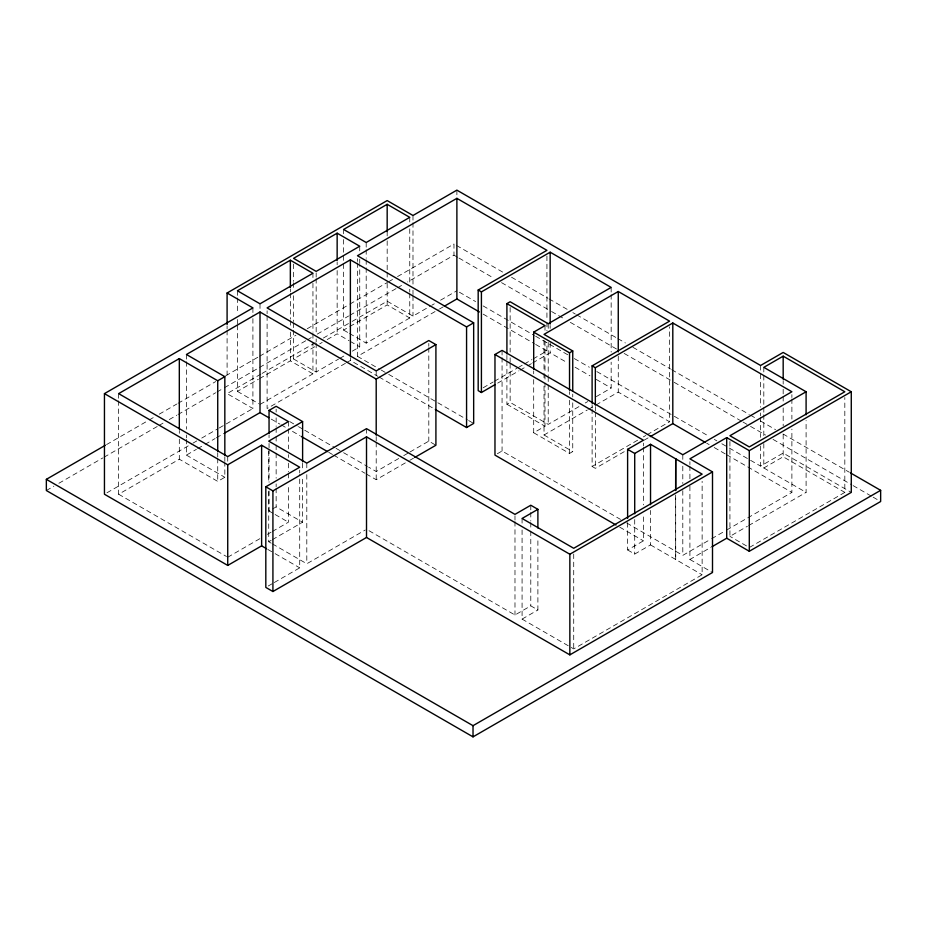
<?xml version="1.0" encoding="UTF-8"?>
<svg xmlns="http://www.w3.org/2000/svg" width="927" height="927" viewBox="0 0 927 927"><rect width="100%" height="100%" fill="white"/><g stroke="black" fill="none" stroke-linecap="round" stroke-linejoin="round"><path stroke-width="0.7" stroke-dasharray="4.63 3.48" d="M106.559 444.578L147.949 420.684M149.201 419.966L154.218 417.069M159.235 414.172L176.79 404.033M178.042 403.303L215.678 381.576M225.701 375.794L258.32 356.965M259.572 356.235L295.945 335.238M307.231 328.726L348.622 304.821M349.873 304.102L387.509 282.376M388.761 281.646L392.527 279.479M397.532 276.582L453.975 243.998L453.975 255.18L407.567 281.97M46.35 490.522L53.87 486.177M58.888 483.28L102.793 457.938M104.044 457.208L157.972 426.072M159.235 425.342L162.99 423.175M169.27 419.56L176.79 415.215M178.042 414.485L215.678 392.758M216.93 392.04L223.198 388.413M224.45 387.695L258.32 368.146M259.572 367.416L305.98 340.626M307.231 339.896L312.248 336.999M317.266 334.102L348.622 316.003M349.873 315.284L396.281 288.482M397.532 287.764L402.55 284.867M260.858 374.126L227.092 393.627L252.909 408.529L252.909 315.099M262.109 373.407L315.887 342.364M323.384 338.031L350.904 322.144M352.156 321.414L387.173 301.205L412.99 316.107L430.545 305.968M237.416 325.261L237.416 391.391L258.343 379.305M259.572 378.598L290.348 360.835L312.944 373.871L312.944 342.248M293.569 330.221L293.569 358.969L314.74 346.744M319.711 343.871L322.202 342.434M327.185 339.56L337.15 333.813L349.039 340.672M343.604 263.963L343.604 330.082L348.575 327.208M349.827 326.489L387.173 304.925L409.757 317.973L409.757 293.535M106.941 492.805L191.773 443.824M193.025 443.106L196.767 440.939M201.762 438.065L217.972 428.703M219.224 427.984L252.909 408.529M260.012 404.427L312.944 373.871M293.569 358.969L316.165 372.005L338.575 359.073M339.815 358.355L344.798 355.481M352.272 351.171L359.734 346.849L359.734 264.913M349.549 333.511L366.188 343.129L409.757 317.973M431.797 305.25L434.311 303.801M440.58 300.174L456.884 290.765M118.644 400.812L118.644 494.242L179.317 459.213L217.729 481.391L224.832 477.289L224.832 462.909M186.42 439.305L186.42 455.111L196.397 449.352M197.648 448.633L203.882 445.03M205.134 444.311L215.11 438.552M216.35 437.834L223.836 433.512M345.412 363.326L267.103 408.529L267.103 315.099M346.652 362.608L350.383 360.452L377.868 376.327M357.474 262.92L357.474 356.362L438.251 309.722M439.491 309.004L443.21 306.86M269.05 490.893L269.05 511.02L271.414 509.653M272.596 508.969L276.142 506.918L302.608 522.202L302.608 476.2M483.187 387.753L493.187 381.982M494.439 381.264L516.93 368.274M518.181 367.555L523.187 364.67M524.427 363.94L531.936 359.618M533.176 358.888L546.93 350.951L546.93 342.33M497.66 383.129L518.911 370.858M520.163 370.14L526.409 366.524M527.66 365.806L531.414 363.639M532.654 362.92L550.163 352.816L567.591 362.874M227.729 557.231L259.931 538.645M267.358 534.346L271.078 532.202M272.318 531.495L288.413 522.202L288.413 484.821M398.737 458.494L376.2 471.519L368.679 467.173M403.755 455.609L408.761 452.712M410.012 451.982L428.807 441.136L435.91 445.238M268.726 491.449L268.726 541.762L271.147 540.36M272.353 539.665L302.608 522.202M366.2 473.94L376.2 479.711L408.54 461.043M409.78 460.325L413.512 458.17M506.907 361.124L506.907 404.242L510.14 402.388L548.216 424.369L579.074 406.559M268.239 586.015L273.083 583.222M274.288 582.527L299.711 567.845L299.711 474.415M272.411 543.894L306.802 563.755L365.273 530.001M497.335 453.743L502.063 451.02L620.487 519.387M533.697 379.572L533.697 432.758L544.995 426.235L544.995 383.106M585.238 403.002L587.706 401.576M596.351 396.582L611.16 388.031L611.16 362.156M544.022 386.119L544.022 434.995L587.324 409.989M588.564 409.282L594.752 405.702M595.991 404.995L618.263 392.133L669.572 421.762L669.572 326.883M533.697 432.758L569.526 453.442L572.747 451.576L572.747 402.7M592.11 408.981L592.11 466.478L638.344 439.792M643.338 436.907L645.841 435.47M647.081 434.74L669.572 421.762M592.11 466.478L595.343 468.344L625.331 451.032M644.068 440.209L649.062 437.324M750.592 460.337L760.592 466.107L783.176 453.071L851.276 492.388M763.813 443.535L763.813 467.973L783.176 456.791L844.821 492.388L844.821 397.509M369.016 530.719L514.983 614.995L530.789 605.864L537.892 609.966L537.892 539.526M627.614 522.654L627.614 549.966L643.431 540.835L643.431 513.523M522.075 529.966L522.075 619.097L537.892 609.966M627.614 549.966L634.717 554.056L650.534 544.925L650.534 510.429M626.71 522.979L682.805 555.366L710.395 539.433M711.646 538.714L725.435 530.754M726.687 530.024L791.89 492.388L791.89 429.131M689.908 486.154L689.908 559.468L710.754 547.428M729.931 441.484L729.931 536.362L747.405 526.269M748.657 525.539L806.096 492.388L806.096 420.51M571.264 647.486L573.72 648.9L702.133 574.763L702.133 481.333M844.821 492.388L749.294 547.533L729.931 536.362M456.478 245.446L502.782 272.167M511.53 277.231L547.822 298.181M549.074 298.9L567.845 309.734M572.851 312.619L575.354 314.068M576.606 314.786L616.64 337.903M617.892 338.633L625.401 342.967M632.909 347.301L670.441 368.969M671.693 369.688L749.271 414.485M750.522 415.203L755.528 418.089M760.534 420.985L775.551 429.653M783.048 433.987L849.364 472.272M453.975 255.18L457.729 257.347M458.981 258.065L494.021 278.297M501.53 282.631L550.325 310.8M551.577 311.518L565.343 319.467M570.348 322.364L616.64 349.085M624.149 353.419L672.944 381.6M674.196 382.318L741.762 421.333M743.014 422.052L749.271 425.667M750.522 426.385L765.54 435.053M773.048 439.386L851.867 484.902M853.118 485.621L871.89 496.455M873.141 497.173L880.65 501.519M459.386 292.214L475.632 301.588M483.129 305.922L534.369 335.504M535.621 336.223L568.112 354.983M574.369 358.598L589.363 367.254M596.861 371.588L673.106 415.597M674.346 416.316L709.34 436.524M714.346 439.41L716.849 440.858M721.843 443.743L728.089 447.347M729.34 448.065L749.34 459.618M763.813 467.973L806.096 492.388M483.152 314.126L534.427 343.732M535.679 344.45L546.93 350.951M575.053 367.196L589.989 375.817M596.223 379.41L611.16 388.031M706.652 443.164L709.155 444.612M714.172 447.509L725.459 454.021M726.71 454.751L791.89 492.388M506.907 404.242L544.995 426.235M544.022 434.995L572.747 451.576M343.604 330.082L348.355 332.828M350.221 341.368L359.734 346.849M357.474 356.362L379.966 369.34M381.217 370.058L387.463 373.674M388.714 374.392L467.417 419.827M468.668 420.557L473.662 423.442M379.108 377.046L434.079 408.784M689.908 559.468L712.504 572.504M619.723 527.15L643.431 540.835M650.534 544.925L702.133 574.763M237.416 391.391L258.818 403.743M289.676 421.565L297.208 425.91M298.459 426.629L303.477 429.525M304.728 430.244L334.821 447.625M336.072 448.344L342.341 451.97M343.593 452.689L367.416 466.443M271.252 419.12L280 424.172M281.252 424.89L287.497 428.494M292.492 431.379L299.989 435.713M328.726 452.306L332.469 454.462M333.72 455.192L364.948 473.222M522.075 619.097L570.024 646.779M186.42 455.111L224.832 477.289M269.05 511.02L273.882 513.813M275.099 514.508L288.413 522.202M268.726 541.762L271.182 543.176M267.764 549.41L273.905 552.955M275.134 553.662L299.711 567.845M118.644 494.242L226.478 556.501M791.89 394.635L791.89 397.509M791.89 398.946L791.89 419.074M783.176 380.603L783.176 384.068M783.176 389.236L783.176 395.562M783.176 396.42L783.176 402.758M783.176 407.915L783.176 425.76M783.176 434.381L783.176 456.791M763.813 367.347L763.813 406.165M763.813 407.602L763.813 413.349M763.813 414.786L763.813 436.35M760.592 365.481L760.592 372.677M760.592 374.114L760.592 407.173M760.592 412.921L760.592 415.794M760.592 417.231L760.592 437.359M760.592 445.98L760.592 466.107M689.908 461.716L689.908 464.589M689.908 466.026L689.908 478.969M682.805 454.74L682.805 460.487M682.805 466.246L682.805 483.488M682.805 490.673L682.805 555.366M643.431 443.083L643.431 445.957M643.431 447.393L643.431 504.891M634.717 519.56L634.717 554.056M618.263 356.2L618.263 392.133M611.16 287.416L611.16 293.164M611.16 294.601L611.16 352.098M595.343 406.536L595.343 410.846M595.343 412.283L595.343 468.344M592.11 404.67L592.11 407.544M573.72 554.033L573.72 648.9M572.747 394.079L572.747 396.953M569.526 391.623L569.526 394.496M569.526 400.255L569.526 453.442M550.163 325.504L550.163 328.378M550.163 342.758L550.163 352.816M548.216 323.743L548.216 329.502M548.216 342.434L548.216 375.493M548.216 376.93L548.216 424.369M546.93 256.084L546.93 320.765M546.93 322.202L546.93 330.835M544.995 325.609L544.995 331.356M544.995 341.426L544.995 373.048M544.995 374.485L544.995 381.669M544.022 340.116L544.022 371.739M544.022 373.175L544.022 380.371M533.697 370.939L533.697 373.824M530.789 505.238L530.789 510.986M530.789 512.422L530.789 521.055M530.789 522.492L530.789 529.676M530.789 531.113L530.789 605.864M522.075 518.471L522.075 524.218M514.983 515.806L514.983 520.117M514.983 521.553L514.983 614.995M510.14 307.509L510.14 352.075M510.14 357.822L510.14 362.133M510.14 363.569L510.14 402.388M506.907 355.377L506.907 359.688M502.063 350.394L502.063 356.142M502.063 357.579L502.063 451.02M456.884 190.139L456.884 197.335M428.807 343.396L428.807 346.269M428.807 347.706L428.807 441.136M412.99 215.481L412.99 221.24M412.99 222.677L412.99 284.485M412.99 290.232L412.99 294.543M412.99 295.98L412.99 316.107M409.757 217.347L409.757 223.094M409.757 228.853L409.757 282.04M409.757 289.224L409.757 292.098M387.173 232.202L387.173 235.933M387.173 240.823L387.173 271.02M387.173 272.457L387.173 278.204M387.173 283.372L387.173 304.925M376.2 370.893L376.2 376.64M376.2 436.582L376.2 440.904M376.2 442.341L376.2 479.711M366.513 428.656L366.513 435.841M366.188 242.503L366.188 248.251M366.188 249.687L366.188 258.32M366.188 259.757L366.188 343.129M359.734 246.234L359.734 251.982M359.734 259.166L359.734 263.477M357.474 258.61L357.474 261.484M350.383 357.579L350.383 360.452M343.604 229.456L343.604 233.778M343.604 239.525L343.604 262.526M337.15 261.935L337.15 264.809M337.15 270.557L337.15 333.813M316.165 272.828L316.165 277.138M316.165 278.575L316.165 333.199M316.165 338.946L316.165 341.82M316.165 343.257L316.165 372.005M312.944 273.245L312.944 277.567M312.944 283.314L312.944 332.19M312.944 333.627L312.944 340.812M306.802 463.129L306.802 468.877M306.802 474.624L306.802 563.755M302.608 463.257L302.608 470.452M299.711 470.105L299.711 472.979M293.569 264.091L293.569 281.344M293.569 282.781L293.569 289.966M293.569 295.713L293.569 321.588M293.569 323.025L293.569 328.784M290.348 288.957L290.348 291.831M290.348 293.268L290.348 319.143M290.348 320.58L290.348 326.327M290.348 332.075L290.348 360.835M288.413 421.576L288.413 427.324M288.413 428.761L288.413 448.888M288.413 454.636L288.413 457.509M288.413 463.257L288.413 471.889M288.413 473.326L288.413 479.074M276.142 409.166L276.142 412.04M276.142 417.799L276.142 426.42M276.142 427.857L276.142 435.041M276.142 436.478L276.142 443.674M276.142 445.111L276.142 478.17M276.142 483.917L276.142 486.791M276.142 488.228L276.142 506.918M269.05 434.833L269.05 437.706M269.05 443.454L269.05 447.764M269.05 449.201L269.05 482.272M268.726 451.206L268.726 482.828M267.103 310.788L267.103 313.662M260.012 303.813L260.012 310.997M252.909 307.903L252.909 313.662M237.416 290.765L237.416 296.513M237.416 297.949L237.416 313.766M237.416 319.514L237.416 323.824M227.729 456.605L227.729 462.353M227.092 326.061L227.092 328.934M227.092 330.371L227.092 374.937M224.832 457.162L224.832 461.472M217.729 452.643L217.729 456.953M217.729 458.39L217.729 481.391M186.42 354.496L186.42 360.244M186.42 361.681L186.42 429.236M186.42 434.995L186.42 437.868M179.317 430.464L179.317 433.338M179.317 439.085L179.317 459.213M118.644 393.627L118.644 399.375M675.702 559.468L675.667 494.798L675.702 559.468"/><path stroke-width="1.39" d="M227.092 324.624L227.092 293.002L387.173 200.58L412.99 215.481L456.884 190.139L760.592 365.481L783.176 352.445L851.276 391.762L851.276 492.388L749.294 551.264L726.698 538.216L711.982 546.721M290.348 260.209L237.416 290.765L260.012 303.813L312.944 273.245L290.348 260.209L290.348 287.521M337.15 233.187L293.569 258.343L316.165 271.391L359.734 246.234L337.15 233.187L337.15 260.499M387.173 204.311L343.604 229.456L366.188 242.503L409.757 217.347L387.173 204.311L387.173 231.623M266.536 548.703L261.623 545.864L227.729 565.424L104.45 494.242L104.45 393.627L252.909 307.903L227.092 293.002M224.832 455.725L224.832 376.663L217.729 380.765L179.317 358.587L118.644 393.627L227.729 456.605L288.413 421.576L269.05 410.394L269.05 433.396M414.763 457.451L435.91 445.238L435.91 344.612L376.2 379.085L260.012 312.005L186.42 354.496L224.832 376.663M435.331 409.502L466.571 427.532L473.662 423.442L473.662 322.816L466.571 326.918L350.383 259.838L267.103 307.903L376.2 370.893L428.807 340.522L435.91 344.612M495.157 384.566L481.414 392.503L478.181 390.638L478.181 290.024L546.93 250.336L456.884 198.343L357.474 255.736L473.662 322.816M850.615 472.99L880.65 490.337L880.65 501.519L473.025 736.861L46.35 490.522L46.35 479.34L105.296 445.308M225.087 432.793L260.012 412.631L268.749 417.683M444.462 306.142L456.884 298.969L479.398 311.959M269.05 410.394L276.142 406.293L302.608 421.576L302.608 461.82M478.181 290.024L481.414 291.889L550.163 252.19L611.16 287.416L548.216 323.743L510.14 301.762L506.907 303.627L506.907 353.929M104.45 393.627L227.729 464.798L261.623 445.238L299.711 467.231L265.817 486.791L265.817 587.417L272.92 591.519L366.513 537.475L569.85 654.868L712.504 572.504L712.504 471.889L689.908 458.842L726.698 437.602L749.294 450.638L851.276 391.762M302.608 421.576L268.726 441.136L306.802 463.129L366.513 428.656L514.983 514.369L530.789 505.238L537.892 509.34L537.892 528.019M615.98 524.983L494.972 455.111L494.972 354.496L502.063 350.394L682.805 454.74L791.89 391.762L672.805 323.002L595.343 367.718L592.11 365.864L592.11 403.233M533.697 369.502L533.697 332.133L544.995 325.609L506.907 303.627M265.817 486.791L272.92 490.893L366.513 436.849L569.85 554.242L712.504 471.889M592.11 365.864L669.572 321.136L618.263 291.507L544.022 334.369L572.747 350.951L572.747 391.206M533.697 332.133L569.526 352.816L572.747 350.951M806.096 391.762L729.931 435.736L749.294 446.918L844.821 391.762L783.176 356.165L763.813 367.347L806.096 391.762L806.096 414.763M627.614 518.332L627.614 449.34L643.431 440.209L494.972 354.496M650.314 436.605L672.805 423.627L705.401 442.446M537.892 509.34L522.075 518.471L573.72 548.286L702.133 474.137L650.534 444.311L634.717 453.442L627.614 449.34M46.35 479.34L473.025 725.679L880.65 490.337M301.24 436.432L327.474 451.576M783.176 356.165L783.176 379.166M749.294 450.638L749.294 551.264M726.698 437.602L726.698 538.216M672.805 323.002L672.805 423.627M650.534 444.311L650.534 504.682M634.717 453.442L634.717 513.813M618.263 291.507L618.263 351.889M595.343 367.718L595.343 405.099M569.85 554.242L569.85 654.868M569.526 352.816L569.526 390.186M550.163 252.19L550.163 324.068M481.414 291.889L481.414 392.503M473.025 725.679L473.025 736.861M466.571 326.918L466.571 427.532M456.884 198.343L456.884 298.969M376.2 379.085L376.2 435.145M366.513 436.849L366.513 537.475M350.383 259.838L350.383 356.142M272.92 490.893L272.92 591.519M261.623 445.238L261.623 545.864M260.012 312.005L260.012 412.631M227.729 464.798L227.729 565.424M217.729 380.765L217.729 451.206M179.317 358.587L179.317 429.027M675.702 458.842L675.667 490.487L675.702 458.842"/></g></svg>
